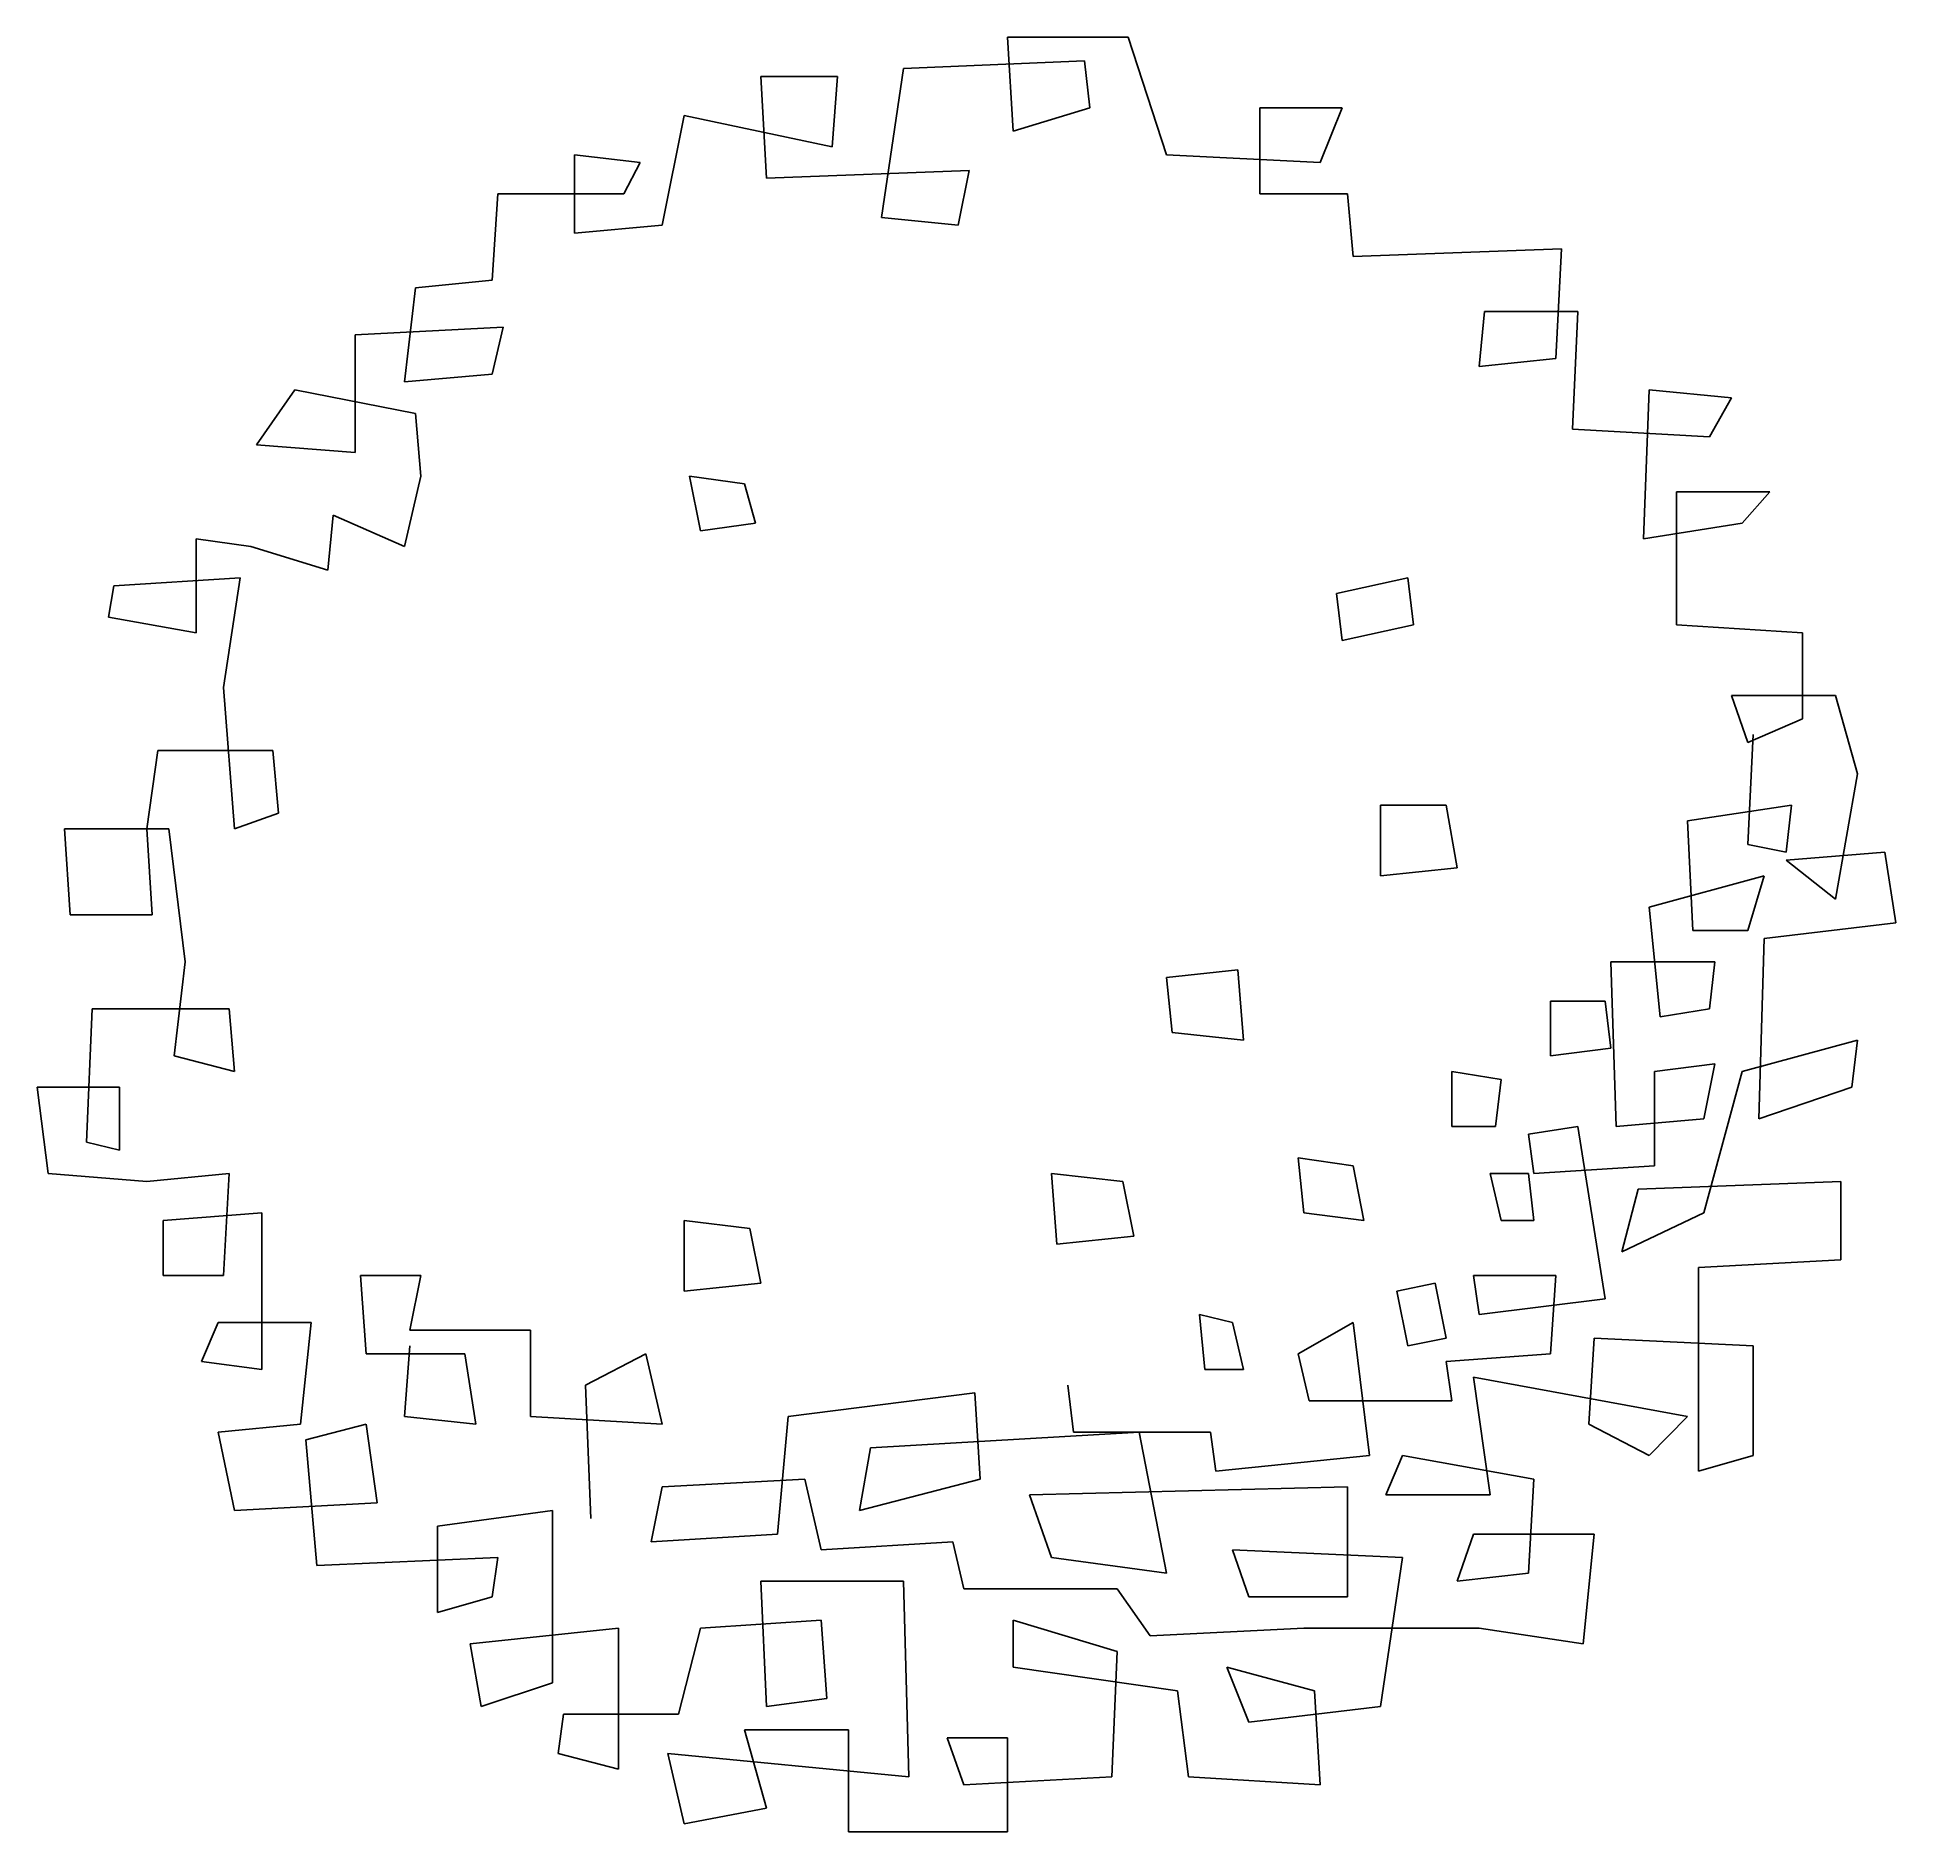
# Model space of a CAD drawing. Extents: x -0.483 to 0.477, y -0.462 to 0.465.
import ezdxf

# ---------------------------------------------------------------- set-up
doc = ezdxf.new("R2010")
doc.units = 0
doc.header["$LTSCALE"] = 1.2
doc.layers.get('0').update_dxf_attribs({"linetype": 'CONTINUOUS'})

msp = doc.modelspace()

# ---------------------------------------------------------------- linework, layer by layer
at = {"color": 0}
for p, q in [((0.08073, 0.46466), (0.01841, 0.46466)), ((0.01841, 0.46466), (0.02124, 0.41608)), ((0.10056, 0.40394), (0.08073, 0.46466)), ((0.05807, 0.45252), (-0.03542, 0.44847)), ((0.0609, 0.42823), (0.05807, 0.45252)), ((-0.10624, 0.39179), (-0.10908, 0.44442)), ((-0.10908, 0.44442), (-0.06942, 0.44442)), ((-0.06942, 0.44442), (-0.07225, 0.40799)), ((-0.03542, 0.44847), (-0.04675, 0.37155)), ((-0.14874, 0.42418), (-0.16007, 0.3675)), ((-0.07225, 0.40799), (-0.14874, 0.42418)), ((0.02124, 0.41608), (0.0609, 0.42823)), ((0.14872, 0.3837), (0.14872, 0.42823)), ((0.14872, 0.42823), (0.19122, 0.42823)), ((0.19122, 0.42823), (0.17989, 0.39989)), ((-0.2054, 0.36346), (-0.2054, 0.40394)), ((-0.2054, 0.40394), (-0.1714, 0.39989)), ((0.17989, 0.39989), (0.10056, 0.40394)), ((-0.1714, 0.39989), (-0.1799, 0.3837)), ((-0.00142, 0.39584), (-0.10624, 0.39179)), ((-0.00709, 0.3675), (-0.00142, 0.39584)), ((-0.24506, 0.3837), (-0.24789, 0.33917)), ((-0.1799, 0.3837), (-0.24506, 0.3837)), ((0.19405, 0.3837), (0.14872, 0.3837)), ((0.19689, 0.35131), (0.19405, 0.3837)), ((-0.16007, 0.3675), (-0.2054, 0.36346)), ((-0.04675, 0.37155), (-0.00709, 0.3675)), ((0.30454, 0.35536), (0.19689, 0.35131)), ((0.30171, 0.29868), (0.30454, 0.35536)), ((-0.24789, 0.33917), (-0.28756, 0.33512)), ((-0.28756, 0.33512), (-0.29322, 0.28654)), ((0.26488, 0.32297), (0.26204, 0.29463)), ((0.31304, 0.32297), (0.26488, 0.32297)), ((0.31021, 0.26225), (0.31304, 0.32297)), ((-0.24223, 0.31488), (-0.31872, 0.31083)), ((-0.31872, 0.31083), (-0.31872, 0.2501)), ((-0.24789, 0.29059), (-0.24223, 0.31488)), ((0.26204, 0.29463), (0.30171, 0.29868)), ((-0.29322, 0.28654), (-0.24789, 0.29059)), ((-0.36971, 0.25415), (-0.34988, 0.28249)), ((-0.34988, 0.28249), (-0.28756, 0.27034)), ((0.34703, 0.20557), (0.34987, 0.28249)), ((0.34987, 0.28249), (0.39236, 0.27844)), ((-0.28756, 0.27034), (-0.28472, 0.23796)), ((0.39236, 0.27844), (0.38103, 0.2582)), ((0.38103, 0.2582), (0.31021, 0.26225)), ((-0.31872, 0.2501), (-0.36971, 0.25415)), ((-0.28472, 0.23796), (-0.29322, 0.20152)), ((-0.14591, 0.23796), (-0.14024, 0.20962)), ((-0.11758, 0.23391), (-0.14591, 0.23796)), ((-0.11191, 0.21367), (-0.11758, 0.23391)), ((0.36403, 0.16104), (0.36403, 0.22986)), ((0.36403, 0.22986), (0.41219, 0.22986)), ((0.41219, 0.22986), (0.39803, 0.21367)), ((-0.33005, 0.21771), (-0.33288, 0.18938)), ((-0.29322, 0.20152), (-0.33005, 0.21771)), ((-0.14024, 0.20962), (-0.11191, 0.21367)), ((0.39803, 0.21367), (0.34703, 0.20557)), ((-0.40088, 0.20557), (-0.40088, 0.15699)), ((-0.37255, 0.20152), (-0.40088, 0.20557)), ((-0.33288, 0.18938), (-0.37255, 0.20152)), ((-0.44337, 0.18128), (-0.37821, 0.18533)), ((-0.37821, 0.18533), (-0.38671, 0.12865)), ((0.22522, 0.18533), (0.18839, 0.17723)), ((0.22805, 0.16104), (0.22522, 0.18533)), ((-0.4462, 0.16509), (-0.44337, 0.18128)), ((0.18839, 0.17723), (0.19122, 0.15294)), ((-0.40088, 0.15699), (-0.4462, 0.16509)), ((0.19122, 0.15294), (0.22805, 0.16104)), ((0.42919, 0.15699), (0.36403, 0.16104)), ((0.42919, 0.11246), (0.42919, 0.15699)), ((-0.38671, 0.12865), (-0.38105, 0.05578)), ((0.44619, 0.1246), (0.39236, 0.1246)), ((0.39236, 0.1246), (0.40086, 0.10031)), ((0.45752, 0.08412), (0.44619, 0.1246)), ((0.40086, 0.10031), (0.42919, 0.11246)), ((-0.42071, 0.09626), (-0.42637, 0.05578)), ((-0.36121, 0.09626), (-0.42071, 0.09626)), ((-0.35838, 0.06388), (-0.36121, 0.09626)), ((0.40086, 0.04768), (0.40369, 0.10436)), ((0.44619, 0.01935), (0.45752, 0.08412)), ((0.21105, 0.06793), (0.21105, 0.03149)), ((0.24505, 0.06793), (0.21105, 0.06793)), ((0.25071, 0.03554), (0.24505, 0.06793)), ((0.3697, 0.05983), (0.42353, 0.06793)), ((0.42353, 0.06793), (0.42069, 0.04364)), ((-0.38105, 0.05578), (-0.35838, 0.06388)), ((0.37253, 0.00315), (0.3697, 0.05983)), ((-0.46604, 0.01125), (-0.46887, 0.05578)), ((-0.46887, 0.05578), (-0.41504, 0.05578)), ((-0.42637, 0.05578), (-0.42354, 0.01125)), ((-0.41504, 0.05578), (-0.40654, -0.01304)), ((0.42069, 0.04364), (0.40086, 0.04768)), ((0.47169, 0.04364), (0.42069, 0.03959)), ((0.42069, 0.03959), (0.44619, 0.01935)), ((0.47735, 0.0072), (0.47169, 0.04364)), ((0.21105, 0.03149), (0.25071, 0.03554)), ((0.34987, 0.0153), (0.40936, 0.03149)), ((0.40936, 0.03149), (0.40086, 0.00315)), ((-0.42354, 0.01125), (-0.46604, 0.01125)), ((0.35553, -0.04138), (0.34987, 0.0153)), ((0.40086, 0.00315), (0.37253, 0.00315)), ((0.40936, -0.0009), (0.47735, 0.0072)), ((0.40653, -0.09401), (0.40936, -0.0009)), ((-0.40654, -0.01304), (-0.41221, -0.06162)), ((0.13739, -0.01709), (0.10056, -0.02114)), ((0.14023, -0.05352), (0.13739, -0.01709)), ((0.33287, -0.09806), (0.33004, -0.01304)), ((0.33004, -0.01304), (0.38386, -0.01304)), ((0.38386, -0.01304), (0.38103, -0.03733)), ((0.10056, -0.02114), (0.1034, -0.04948)), ((-0.4547, -0.03733), (-0.45754, -0.10615)), ((-0.38388, -0.03733), (-0.4547, -0.03733)), ((-0.38105, -0.06972), (-0.38388, -0.03733)), ((0.29887, -0.03328), (0.29887, -0.06162)), ((0.3272, -0.03328), (0.29887, -0.03328)), ((0.33004, -0.05757), (0.3272, -0.03328)), ((0.38103, -0.03733), (0.35553, -0.04138)), ((0.1034, -0.04948), (0.14023, -0.05352)), ((0.29887, -0.06162), (0.33004, -0.05757)), ((0.39803, -0.06972), (0.45752, -0.05352)), ((0.45752, -0.05352), (0.45469, -0.07781)), ((-0.41221, -0.06162), (-0.38105, -0.06972)), ((0.3527, -0.06972), (0.38386, -0.06567)), ((0.38386, -0.06567), (0.3782, -0.09401)), ((0.24788, -0.06972), (0.24788, -0.09806)), ((0.27338, -0.07377), (0.24788, -0.06972)), ((0.27054, -0.09806), (0.27338, -0.07377)), ((0.3527, -0.1183), (0.3527, -0.06972)), ((0.3782, -0.14259), (0.39803, -0.06972)), ((-0.44054, -0.07781), (-0.48303, -0.07781)), ((-0.48303, -0.07781), (-0.47737, -0.12235)), ((-0.44054, -0.1102), (-0.44054, -0.07781)), ((0.45469, -0.07781), (0.40653, -0.09401)), ((0.3782, -0.09401), (0.33287, -0.09806)), ((0.24788, -0.09806), (0.27054, -0.09806)), ((0.31304, -0.09806), (0.28754, -0.1021)), ((0.28754, -0.1021), (0.29037, -0.12235)), ((0.3272, -0.18712), (0.31304, -0.09806)), ((-0.45754, -0.10615), (-0.44054, -0.1102)), ((0.16856, -0.11425), (0.17139, -0.14259)), ((0.19689, -0.1183), (0.16856, -0.11425)), ((-0.47737, -0.12235), (-0.42637, -0.12639)), ((-0.42637, -0.12639), (-0.38388, -0.12235)), ((-0.38388, -0.12235), (-0.38671, -0.17497)), ((0.04107, -0.12235), (0.0439, -0.15878)), ((0.0779, -0.12639), (0.04107, -0.12235)), ((0.20255, -0.14664), (0.19689, -0.1183)), ((0.26771, -0.12235), (0.27338, -0.14664)), ((0.28754, -0.12235), (0.26771, -0.12235)), ((0.29037, -0.14664), (0.28754, -0.12235)), ((0.29037, -0.12235), (0.3527, -0.1183)), ((0.08357, -0.15473), (0.0779, -0.12639)), ((0.3442, -0.13044), (0.3357, -0.16283)), ((0.44902, -0.12639), (0.3442, -0.13044)), ((0.44902, -0.16688), (0.44902, -0.12639)), ((-0.41787, -0.14664), (-0.36688, -0.14259)), ((-0.36688, -0.14259), (-0.36688, -0.22355)), ((0.17139, -0.14259), (0.20255, -0.14664)), ((0.3357, -0.16283), (0.3782, -0.14259)), ((-0.41787, -0.17497), (-0.41787, -0.14664)), ((-0.14874, -0.14664), (-0.14874, -0.18307)), ((-0.11474, -0.15068), (-0.14874, -0.14664)), ((-0.10908, -0.17902), (-0.11474, -0.15068)), ((0.27338, -0.14664), (0.29037, -0.14664)), ((0.0439, -0.15878), (0.08357, -0.15473)), ((0.37536, -0.17093), (0.44902, -0.16688)), ((0.37536, -0.27618), (0.37536, -0.17093)), ((-0.38671, -0.17497), (-0.41787, -0.17497)), ((-0.31305, -0.21546), (-0.31589, -0.17497)), ((-0.31589, -0.17497), (-0.28472, -0.17497)), ((-0.28472, -0.17497), (-0.29039, -0.20331)), ((-0.14874, -0.18307), (-0.10908, -0.17902)), ((0.23938, -0.17902), (0.21955, -0.18307)), ((0.24505, -0.20736), (0.23938, -0.17902)), ((0.30171, -0.17497), (0.25921, -0.17497)), ((0.25921, -0.17497), (0.26204, -0.19522)), ((0.29887, -0.21546), (0.30171, -0.17497)), ((0.21955, -0.18307), (0.22522, -0.21141)), ((0.26204, -0.19522), (0.3272, -0.18712)), ((-0.39804, -0.21951), (-0.38954, -0.19926)), ((-0.38954, -0.19926), (-0.34138, -0.19926)), ((-0.34138, -0.19926), (-0.34705, -0.25189)), ((0.11756, -0.19522), (0.12039, -0.22355)), ((0.13456, -0.19926), (0.11756, -0.19522)), ((0.14023, -0.22355), (0.13456, -0.19926)), ((0.19689, -0.19926), (0.16856, -0.21546)), ((0.20538, -0.26809), (0.19689, -0.19926)), ((-0.29039, -0.20331), (-0.22806, -0.20331)), ((-0.22806, -0.20331), (-0.22806, -0.24784)), ((0.22522, -0.21141), (0.24505, -0.20736)), ((0.3187, -0.25189), (0.32154, -0.20736)), ((0.32154, -0.20736), (0.40369, -0.21141)), ((-0.36688, -0.22355), (-0.39804, -0.21951)), ((-0.26206, -0.21546), (-0.31305, -0.21546)), ((-0.29039, -0.21141), (-0.29322, -0.24784)), ((-0.25639, -0.25189), (-0.26206, -0.21546)), ((-0.16857, -0.21546), (-0.19973, -0.23165)), ((-0.16007, -0.25189), (-0.16857, -0.21546)), ((0.16856, -0.21546), (0.17422, -0.23975)), ((0.24505, -0.21951), (0.29887, -0.21546)), ((0.24788, -0.23975), (0.24505, -0.21951)), ((0.40369, -0.21141), (0.40369, -0.26809)), ((0.12039, -0.22355), (0.14023, -0.22355)), ((0.26771, -0.28833), (0.25921, -0.2276)), ((0.25921, -0.2276), (0.3697, -0.24784)), ((-0.19973, -0.23165), (-0.1969, -0.30047)), ((0.00141, -0.2357), (-0.09491, -0.24784)), ((0.00424, -0.28023), (0.00141, -0.2357)), ((0.04957, -0.23165), (0.0524, -0.25594)), ((0.17422, -0.23975), (0.24788, -0.23975)), ((-0.29322, -0.24784), (-0.25639, -0.25189)), ((-0.22806, -0.24784), (-0.16007, -0.25189)), ((-0.09491, -0.24784), (-0.10058, -0.30857)), ((0.3697, -0.24784), (0.34987, -0.26809)), ((-0.34705, -0.25189), (-0.38954, -0.25594)), ((-0.38954, -0.25594), (-0.38105, -0.29642)), ((-0.31305, -0.25189), (-0.34422, -0.25999)), ((-0.30739, -0.29238), (-0.31305, -0.25189)), ((0.0864, -0.25594), (-0.05242, -0.26404)), ((0.0524, -0.25594), (0.12323, -0.25594)), ((0.10056, -0.32881), (0.0864, -0.25594)), ((0.12323, -0.25594), (0.12606, -0.27618)), ((0.34987, -0.26809), (0.3187, -0.25189)), ((-0.34422, -0.25999), (-0.33855, -0.32476)), ((-0.05242, -0.26404), (-0.05808, -0.29642)), ((0.12606, -0.27618), (0.20538, -0.26809)), ((0.22238, -0.26809), (0.21388, -0.28833)), ((0.29037, -0.28023), (0.22238, -0.26809)), ((0.40369, -0.26809), (0.37536, -0.27618)), ((-0.16574, -0.31262), (-0.16007, -0.28428)), ((-0.16007, -0.28428), (-0.08641, -0.28023)), ((-0.08641, -0.28023), (-0.07791, -0.31667)), ((-0.05808, -0.29642), (0.00424, -0.28023)), ((0.19405, -0.28428), (0.02974, -0.28833)), ((0.19405, -0.34096), (0.19405, -0.28428)), ((0.28754, -0.32881), (0.29037, -0.28023)), ((-0.38105, -0.29642), (-0.30739, -0.29238)), ((-0.27622, -0.30452), (-0.21673, -0.29642)), ((-0.21673, -0.29642), (-0.21673, -0.38549)), ((0.02974, -0.28833), (0.04107, -0.32071)), ((0.21388, -0.28833), (0.26771, -0.28833)), ((-0.27622, -0.34905), (-0.27622, -0.30452)), ((-0.10058, -0.30857), (-0.16574, -0.31262)), ((-0.07791, -0.31667), (-0.00992, -0.31262)), ((-0.00992, -0.31262), (-0.00426, -0.33691)), ((0.22238, -0.32071), (0.13456, -0.31667)), ((0.13456, -0.31667), (0.14306, -0.34096)), ((0.25921, -0.30857), (0.25071, -0.33286)), ((0.32154, -0.30857), (0.25921, -0.30857)), ((0.31587, -0.36525), (0.32154, -0.30857)), ((-0.33855, -0.32476), (-0.24506, -0.32071)), ((-0.24506, -0.32071), (-0.24789, -0.34096)), ((0.04107, -0.32071), (0.10056, -0.32881)), ((0.21105, -0.39763), (0.22238, -0.32071)), ((-0.10624, -0.39763), (-0.10908, -0.33286)), ((-0.10908, -0.33286), (-0.03542, -0.33286)), ((-0.03542, -0.33286), (-0.03259, -0.43407)), ((0.25071, -0.33286), (0.28754, -0.32881)), ((-0.24789, -0.34096), (-0.27622, -0.34905)), ((-0.00426, -0.33691), (0.07507, -0.33691)), ((0.07507, -0.33691), (0.09206, -0.3612)), ((0.14306, -0.34096), (0.19405, -0.34096)), ((-0.14024, -0.35715), (-0.07791, -0.3531)), ((-0.07791, -0.3531), (-0.07508, -0.39358)), ((0.07507, -0.36929), (0.02124, -0.3531)), ((0.02124, -0.3531), (0.02124, -0.37739)), ((-0.25923, -0.36525), (-0.18274, -0.35715)), ((-0.18274, -0.35715), (-0.18274, -0.43002)), ((-0.15157, -0.40168), (-0.14024, -0.35715)), ((0.09206, -0.3612), (0.17139, -0.35715)), ((0.17139, -0.35715), (0.26204, -0.35715)), ((0.26204, -0.35715), (0.31587, -0.36525)), ((-0.25356, -0.39763), (-0.25923, -0.36525)), ((0.07223, -0.43407), (0.07507, -0.36929)), ((0.02124, -0.37739), (0.10623, -0.38954)), ((0.17705, -0.38954), (0.13173, -0.37739)), ((0.13173, -0.37739), (0.14306, -0.40573)), ((-0.21673, -0.38549), (-0.25356, -0.39763)), ((-0.07508, -0.39358), (-0.10624, -0.39763)), ((0.10623, -0.38954), (0.1119, -0.43407)), ((0.17989, -0.43812), (0.17705, -0.38954)), ((-0.2139, -0.42192), (-0.21107, -0.40168)), ((-0.21107, -0.40168), (-0.15157, -0.40168)), ((0.14306, -0.40573), (0.21105, -0.39763)), ((-0.10624, -0.45026), (-0.11758, -0.40978)), ((-0.11758, -0.40978), (-0.06375, -0.40978)), ((-0.06375, -0.40978), (-0.06375, -0.46241)), ((-0.18274, -0.43002), (-0.2139, -0.42192)), ((-0.03259, -0.43407), (-0.15724, -0.42192)), ((-0.15724, -0.42192), (-0.14874, -0.45836)), ((0.01841, -0.41383), (-0.01276, -0.41383)), ((-0.01276, -0.41383), (-0.00426, -0.43812)), ((0.01841, -0.46241), (0.01841, -0.41383)), ((-0.00426, -0.43812), (0.07223, -0.43407)), ((0.1119, -0.43407), (0.17989, -0.43812)), ((-0.14874, -0.45836), (-0.10624, -0.45026)), ((-0.06375, -0.46241), (0.01841, -0.46241))]:
    msp.add_line(p, q, dxfattribs=at)

doc.saveas('drawing.dxf')
